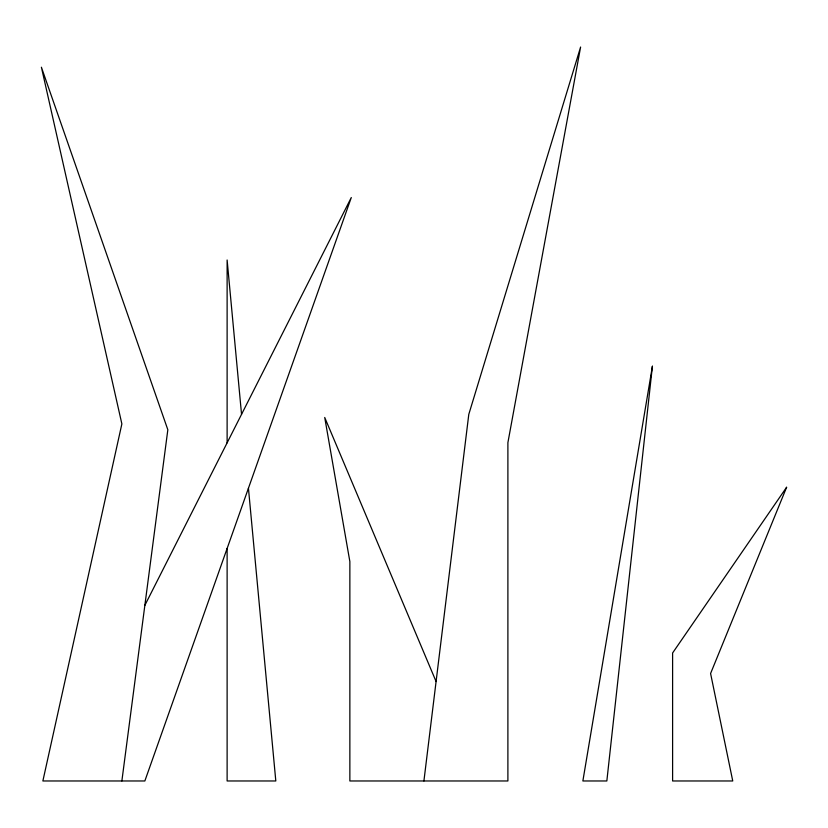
<?xml version="1.0" encoding="UTF-8"?>
<svg xmlns="http://www.w3.org/2000/svg" width="828" height="828" viewBox="0 0 828 828"><rect width="100%" height="100%" fill="white"/><g stroke="black" fill="none" stroke-linecap="round" stroke-linejoin="round"><path stroke-width="1.24" d="M423.915 780.97L468.793 414.352L580.604 47.03L507.895 442.649L507.895 780.97L349.861 780.97L349.861 561.56L324.721 417.467L436.087 681.527M121.871 780.97L167.836 429.763L41.4 67.213L121.871 423.926L42.87 780.97L144.848 780.97L351.289 197.54L144.848 605.361M241.548 414.352L227.12 260.002L227.12 442.845M248.441 488.199L275.807 780.97L227.12 780.97L227.12 548.467M652.412 366.235L606.841 780.97L582.871 780.97L652.412 366.235M786.6 487.288L710.59 673.495L732.749 780.97L672.605 780.97L672.605 652.981L786.6 487.288"/></g></svg>
